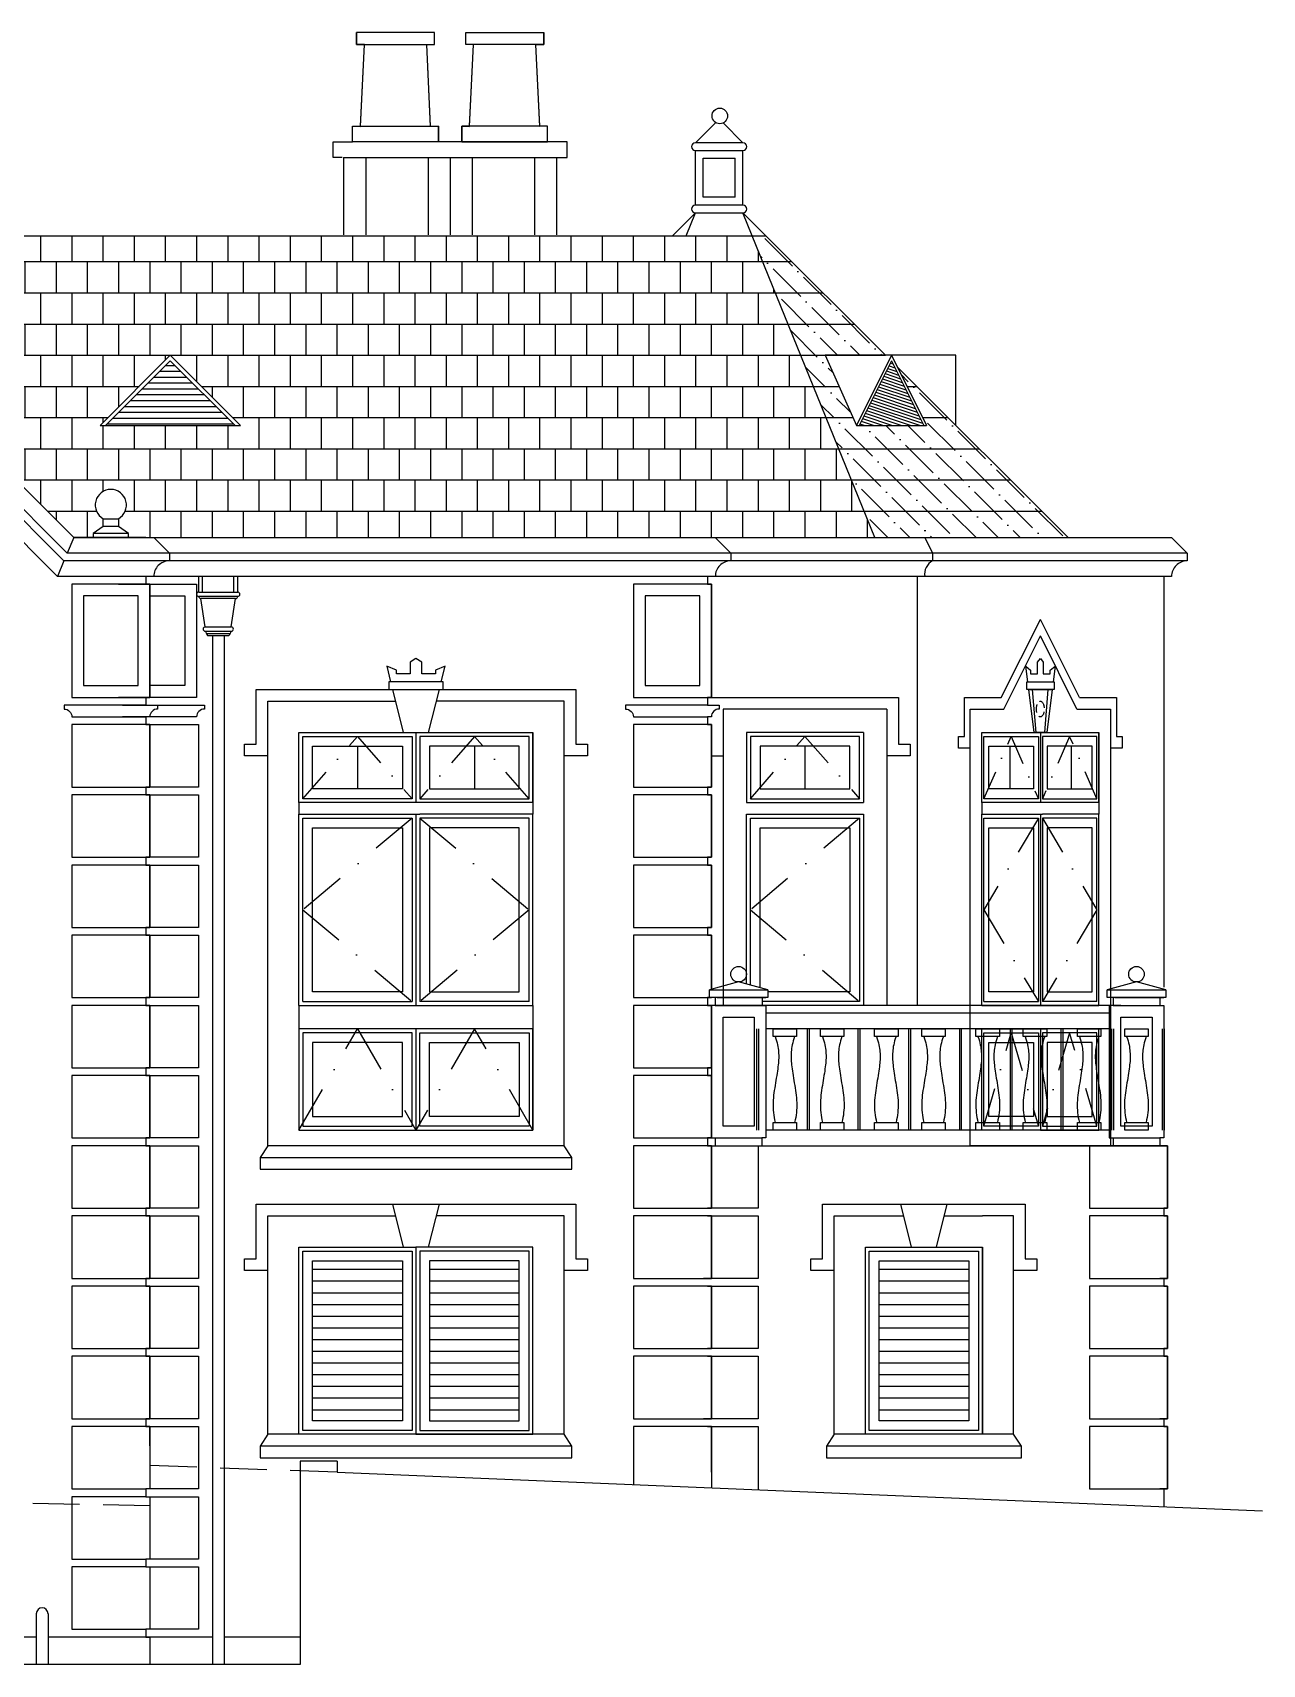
# Model space of a CAD drawing. Extents: x -1876 to 125, y 7132 to 7649.
# Drawn here: x -190.7 to 124.7, y 7131.9 to 7550.3 of the extents above; entities that cross this region are included whole.
import ezdxf

# ---------------------------------------------------------------- set-up
doc = ezdxf.new("R2010")
doc.units = 0
doc.header["$LTSCALE"] = 48
doc.header["$MEASUREMENT"] = 0
for name, pattern in [('DASHDOT2', [0.5, 0.25, -0.125, 0, -0.125]), ('HIDDEN', [0.375, 0.25, -0.125]), ('HIDDEN2', [0.1875, 0.125, -0.0625])]:
    doc.linetypes.add(name, pattern=pattern)
doc.layers.get('0').update_dxf_attribs({"linetype": 'CONTINUOUS'})
for name, color, linetype in [('CO1', 1, 'CONTINUOUS'), ('CO2', 2, 'CONTINUOUS'), ('CO253', 253, 'CONTINUOUS'), ('CO3', 3, 'CONTINUOUS'), ('CO4', 4, 'CONTINUOUS')]:
    doc.layers.add(name, color=color, linetype=linetype)

# ---------------------------------------------------------------- blocks, each defined once
blk = doc.blocks.new('GRILLE')
at = {"layer": 'CO2'}
for p, q in [((-0.25, 0), (-0.25, 26)), ((0.25, 0), (0.25, 26)), ((12.75, 0), (12.75, 26)), ((13.25, 0), (13.25, 26)), ((25.75, 0), (25.75, 26)), ((26.25, 0), (26.25, 26))]:
    blk.add_line(p, q, dxfattribs=at)
for points in [[(3.9375, 26), (9.9375, 26), (9.9375, 24), (3.9375, 24)], [(16.0625, 26), (22.0625, 26), (22.0625, 24), (16.0625, 24)], [(3.9375, 2), (9.9375, 2), (9.9375, 0), (3.9375, 0)], [(16.0625, 2), (22.0625, 2), (22.0625, 0), (16.0625, 0)]]:
    blk.add_lwpolyline(points, close=True, dxfattribs=at)
for points in [[(4.4375, 24), (4.633257, 23.462583), (4.798397, 22.93654), (4.935707, 22.423042), (5.047974, 21.923258), (5.137988, 21.438358), (5.208535, 20.969512), (5.262403, 20.51789), (5.302381, 20.084661), (5.33079, 19.669676), (5.348094, 19.267505), (5.354288, 18.8714), (5.349369, 18.474612), (5.333335, 18.070391), (5.306182, 17.651989), (5.267906, 17.212657), (5.218506, 16.745646), (5.158183, 16.245995), (5.087962, 15.715892), (5.009075, 15.159316), (4.922752, 14.580244), (4.830224, 13.982651), (4.732723, 13.370516), (4.631479, 12.747816), (4.527723, 12.118527), (4.422978, 11.486058), (4.319928, 10.851538), (4.22155, 10.215527), (4.130822, 9.578587), (4.05072, 8.941277), (3.984221, 8.304159), (3.934301, 7.667792), (3.903937, 7.032737), (3.89555, 6.399425), (3.909336, 5.767763), (3.944934, 5.13753), (4.001984, 4.508502), (4.080126, 3.880457), (4.178999, 3.253173), (4.298244, 2.626428), (4.4375, 2)], [(4.4375, 24), (4.633257, 23.462583), (4.798397, 22.93654), (4.935707, 22.423042), (5.047974, 21.923258), (5.137988, 21.438358), (5.208535, 20.969512), (5.262403, 20.51789), (5.302381, 20.084661), (5.33079, 19.669676), (5.348094, 19.267505), (5.354288, 18.8714), (5.349369, 18.474612), (5.333335, 18.070391), (5.306182, 17.651989), (5.267906, 17.212657), (5.218506, 16.745646), (5.158183, 16.245995), (5.087962, 15.715892), (5.009075, 15.159316), (4.922752, 14.580244), (4.830224, 13.982651), (4.732723, 13.370516), (4.631479, 12.747816), (4.527723, 12.118527), (4.422978, 11.486058), (4.319928, 10.851538), (4.22155, 10.215527), (4.130822, 9.578587), (4.05072, 8.941277), (3.984221, 8.304159), (3.934301, 7.667792), (3.903937, 7.032737), (3.89555, 6.399425), (3.909336, 5.767763), (3.944934, 5.13753), (4.001984, 4.508502), (4.080126, 3.880457), (4.178999, 3.253173), (4.298244, 2.626428), (4.4375, 2)], [(9.4375, 24), (9.241743, 23.462583), (9.076603, 22.93654), (8.939293, 22.423042), (8.827026, 21.923258), (8.737012, 21.438358), (8.666465, 20.969512), (8.612597, 20.51789), (8.572619, 20.084661), (8.54421, 19.669676), (8.526906, 19.267505), (8.520712, 18.8714), (8.525631, 18.474612), (8.541665, 18.070391), (8.568818, 17.651989), (8.607094, 17.212657), (8.656494, 16.745646), (8.716817, 16.245995), (8.787038, 15.715892), (8.865925, 15.159316), (8.952248, 14.580244), (9.044776, 13.982651), (9.142277, 13.370516), (9.243521, 12.747816), (9.347277, 12.118527), (9.452022, 11.486058), (9.555072, 10.851538), (9.65345, 10.215527), (9.744178, 9.578587), (9.82428, 8.941277), (9.890779, 8.304159), (9.940699, 7.667792), (9.971063, 7.032737), (9.97945, 6.399425), (9.965664, 5.767763), (9.930066, 5.13753), (9.873016, 4.508502), (9.794874, 3.880457), (9.696001, 3.253173), (9.576756, 2.626428), (9.4375, 2)], [(16.5625, 24), (16.758257, 23.462583), (16.923397, 22.93654), (17.060707, 22.423042), (17.172974, 21.923258), (17.262988, 21.438358), (17.333535, 20.969512), (17.387403, 20.51789), (17.427381, 20.084661), (17.45579, 19.669676), (17.473094, 19.267505), (17.479288, 18.8714), (17.474369, 18.474612), (17.458335, 18.070391), (17.431182, 17.651989), (17.392906, 17.212657), (17.343506, 16.745646), (17.283183, 16.245995), (17.212962, 15.715892), (17.134075, 15.159316), (17.047752, 14.580244), (16.955224, 13.982651), (16.857723, 13.370516), (16.756479, 12.747816), (16.652723, 12.118527), (16.547978, 11.486058), (16.444928, 10.851538), (16.34655, 10.215527), (16.255822, 9.578587), (16.17572, 8.941277), (16.109221, 8.304159), (16.059301, 7.667792), (16.028937, 7.032737), (16.02055, 6.399425), (16.034336, 5.767763), (16.069934, 5.13753), (16.126984, 4.508502), (16.205126, 3.880457), (16.303999, 3.253173), (16.423244, 2.626428), (16.5625, 2)], [(21.5625, 24), (21.366743, 23.462583), (21.201603, 22.93654), (21.064293, 22.423042), (20.952026, 21.923258), (20.862012, 21.438358), (20.791465, 20.969512), (20.737597, 20.51789), (20.697619, 20.084661), (20.66921, 19.669676), (20.651906, 19.267505), (20.645712, 18.8714), (20.650631, 18.474612), (20.666665, 18.070391), (20.693818, 17.651989), (20.732094, 17.212657), (20.781494, 16.745646), (20.841817, 16.245995), (20.912038, 15.715892), (20.990925, 15.159316), (21.077248, 14.580244), (21.169776, 13.982651), (21.267277, 13.370516), (21.368521, 12.747816), (21.472277, 12.118527), (21.577022, 11.486058), (21.680072, 10.851538), (21.77845, 10.215527), (21.869178, 9.578587), (21.94928, 8.941277), (22.015779, 8.304159), (22.065699, 7.667792), (22.096063, 7.032737), (22.10445, 6.399425), (22.090664, 5.767763), (22.055066, 5.13753), (21.998016, 4.508502), (21.919874, 3.880457), (21.821001, 3.253173), (21.701756, 2.626428), (21.5625, 2)]]:
    blk.add_lwpolyline(points, dxfattribs=at)
blk = doc.blocks.new('5FTWIN')
at = {"layer": 'CO1'}
for p, q in [((-20.503, 105), (-0.707, 105)), ((-20.503, 89), (-20.503, 105)), ((-0.707, 105), (-0.707, 89)), ((20.503, 105), (0.707, 105)), ((0.707, 105), (0.707, 89)), ((20.503, 89), (20.503, 105)), ((-0.707, 89), (-20.503, 89)), ((0.707, 89), (20.503, 89)), ((-20.503, 37), (-20.503, 84)), ((-20.503, 84), (-0.707, 84)), ((-0.707, 84), (-0.707, 37)), ((20.503, 84), (0.707, 84)), ((0.707, 84), (0.707, 37)), ((20.503, 37), (20.503, 84)), ((-20.503, 37), (-0.707, 37)), ((20.503, 37), (0.707, 37)), ((-20.503, 5), (-20.503, 29)), ((-20.503, 29), (-0.707, 29)), ((-0.707, 29), (-0.707, 5)), ((20.503, 29), (0.707, 29)), ((0.707, 29), (0.707, 5)), ((20.503, 5), (20.503, 29)), ((-0.707, 5), (-20.503, 5)), ((0.707, 5), (20.503, 5))]:
    blk.add_line(p, q, dxfattribs=at)
at = {"layer": 'CO2'}
for p, q in [((-14.16918, 114.958728), (0, 135)), ((14.16918, 114.958728), (0, 135)), ((12.726, 117), (0, 135)), ((-13.261453, 112), (0, 130.757359)), ((13.261453, 112), (0, 130.757359)), ((-4.5955, 119), (-5.3025, 123)), ((-5.3025, 123), (-3.535, 122)), ((-3.535, 122), (-3.535, 121)), ((-1.0605, 124), (0, 125)), ((-1.0605, 121), (-1.0605, 124)), ((0, 125), (1.0605, 124)), ((1.0605, 124), (1.0605, 121)), ((3.535, 122), (5.3025, 123)), ((3.535, 121), (3.535, 122)), ((5.3025, 123), (4.5955, 119)), ((-4.949, 117), (-4.949, 119)), ((-4.949, 119), (4.949, 119)), ((-3.535, 121), (-1.0605, 121)), ((1.0605, 121), (3.535, 121)), ((4.949, 119), (4.949, 117)), ((-27.573, 104.958728), (-27.573, 114.958728)), ((-27.573, 114.958728), (-14.16918, 114.958728)), ((4.949, 117), (-4.949, 117)), ((-2.29775, 106), (-4.242, 117)), ((4.242, 117), (2.29775, 106)), ((14.16918, 114.958728), (27.573, 114.958728)), ((27.573, 114.958728), (27.573, 104.958728)), ((-25.452, 0), (-25.452, 112)), ((-25.452, 112), (-13.261453, 112)), ((13.261453, 112), (25.452, 112)), ((25.452, 112), (25.452, 0)), ((-29.694, 101.958728), (-29.694, 104.958728)), ((-29.694, 104.958728), (-27.573, 104.958728)), ((-21.21, 88), (-21.21, 106)), ((-21.21, 106), (0, 106)), ((0, 106), (21.21, 106)), ((0, 106), (0, 88)), ((0, 106), (0, 106)), ((0, 106), (0, 88)), ((21.21, 106), (21.21, 88)), ((21.21, 106), (21.21, 106)), ((21.21, 106), (21.21, 88)), ((21.21, 88), (21.21, 106)), ((27.573, 104.958728), (29.694, 104.958728)), ((29.694, 104.958728), (29.694, 101.958728)), ((-25.452, 101.958728), (-29.694, 101.958728)), ((-18.7355, 102.5), (-2.4745, 102.5)), ((-18.7355, 91.5), (-18.7355, 102.5)), ((-11.13525, 102.5), (-11.13525, 91.5)), ((-2.4745, 102.5), (-2.4745, 91.5)), ((18.7355, 102.5), (2.4745, 102.5)), ((2.4745, 102.5), (2.4745, 91.5)), ((11.13525, 102.5), (11.13525, 91.5)), ((18.7355, 91.5), (18.7355, 102.5)), ((29.694, 101.958728), (25.452, 101.958728)), ((0, 88), (-21.21, 88)), ((-21.21, 88), (-21.21, 85)), ((-2.4745, 91.5), (-18.7355, 91.5)), ((21.21, 88), (0, 88)), ((2.4745, 91.5), (18.7355, 91.5)), ((21.21, 88), (21.21, 85)), ((21.21, 88), (21.21, 88)), ((-21.21, 36), (-21.21, 85)), ((-21.21, 85), (0, 85)), ((0, 85), (0, 36)), ((0, 85), (0, 36)), ((0, 85), (0.707, 85)), ((21.21, 85), (0.707, 85)), ((21.21, 36), (21.21, 85)), ((-18.7355, 39.5), (-18.7355, 81.5)), ((-18.7355, 81.5), (-2.4745, 81.5)), ((-2.4745, 81.5), (-2.4745, 39.5)), ((18.7355, 81.5), (2.4745, 81.5)), ((2.4745, 81.5), (2.4745, 39.5)), ((18.7355, 39.5), (18.7355, 81.5)), ((-2.4745, 39.5), (-18.7355, 39.5)), ((2.4745, 39.5), (18.7355, 39.5)), ((-21.21, 36), (0, 36)), ((0, 36), (21.21, 36)), ((-21.21, 4), (-21.21, 30)), ((-21.21, 30), (0, 30)), ((21.21, 30), (0, 30)), ((0, 30), (0, 4)), ((0, 30), (0, 4)), ((21.21, 4), (21.21, 30)), ((-18.7355, 7.5), (-18.7355, 26.5)), ((-18.7355, 26.5), (-2.4745, 26.5)), ((-2.4745, 26.5), (-2.4745, 7.5)), ((18.7355, 26.5), (2.4745, 26.5)), ((2.4745, 26.5), (2.4745, 7.5)), ((18.7355, 7.5), (18.7355, 26.5)), ((-2.4745, 7.5), (-18.7355, 7.5)), ((2.4745, 7.5), (18.7355, 7.5)), ((25.452, 0), (-25.452, 0)), ((0, 4), (-21.21, 4)), ((0, 4), (21.21, 4))]:
    blk.add_line(p, q, dxfattribs=at)
at = {"layer": 'CO253', "linetype": 'DASHDOT2', "ltscale": 0.75}
for points in [[(-20.503, 89), (-10.605, 105), (-0.707, 89)], [(20.503, 89), (10.605, 105), (0.707, 89)]]:
    blk.add_lwpolyline(points, dxfattribs=at)
at = {"layer": 'CO253', "linetype": 'DASHDOT2'}
for points in [[(-0.707, 84), (-20.503, 60.5), (-0.707, 37)], [(0.707, 84), (20.503, 60.5), (0.707, 37)], [(-20.503, 5), (-10.605, 29), (-0.707, 5)], [(20.503, 5), (10.605, 29), (0.707, 5)]]:
    blk.add_lwpolyline(points, dxfattribs=at)
blk = doc.blocks.new('SCONCE')
at = {"color": 1}
for p, q in [((-2.25, 0), (-4, 11)), ((2.25, 0), (4, 11))]:
    blk.add_line(p, q, dxfattribs=at)
blk.add_lwpolyline([(-6, 11), (6, 11), (3.25, 0), (-3.25, 0)], close=True)
at = {"color": 1, "linetype": 'HIDDEN2', "ltscale": 0.5}
blk.add_circle((0, 6), 2, dxfattribs=at)
blk = doc.blocks.new('VENT_TRIANGLE')
at = {"layer": 'CO253'}
h = blk.add_hatch(dxfattribs=at)
h.set_pattern_fill('ANSI31', color=256, scale=12, angle=315, style=0)
h.set_pattern_definition([(0, (4429.3664, -6184.9974), (4e-16, 1.5), [])])
h.paths.add_polyline_path([(16.59, 0), (0, 16.59), (-16.59, 0)])
for q in [(-18, 0), (18, 0)]:
    blk.add_line((0, 18), q)
at = {"layer": 'CO2'}
for p, q in [((0, 16.59), (-16.59, 0)), ((0, 16.59), (16.59, 0)), ((-18, 0), (18, 0))]:
    blk.add_line(p, q, dxfattribs=at)
blk = doc.blocks.new('LEADER')
at = {"color": 1}
for p, q in [((-5, -4), (-5, 0)), ((5, -4), (5, 0)), ((4.987744, -5.115332), (-4.987744, -5.115332)), ((4.430078, -5.672998), (-4.430078, -5.672998)), ((-3.314746, -12.922656), (3.314746, -12.922656)), ((-3.314746, -14.037988), (3.314746, -14.037988)), ((-3.035913, -14.595654), (3.035913, -14.595654))]:
    blk.add_line(p, q, dxfattribs=at)
for p, q in [((-4, -4), (-4, 0)), ((4, -4), (4, 0)), ((-4.987744, -4), (4.987744, -4)), ((-3.314746, -12.922656), (-4.430078, -5.672998)), ((3.314746, -12.922656), (4.430078, -5.672998)), ((-2.75708, -15.15332), (2.75708, -15.15332)), ((-1.5, -15.15332), (-1.5, -17.15332)), ((1.5, -15.15332), (1.5, -17.15332))]:
    blk.add_line(p, q)
for centre, radius, start, end in [((-4.987744, -4.557666), 0.557666, 90, 270), ((4.987744, -4.557666), 0.557666, 270, 90), ((-4.430078, -5.115332), 0.557666, 180, 270), ((4.430078, -5.115332), 0.557666, 270, 0), ((-3.314746, -13.480322), 0.557666, 90, 270), ((-3.931071, -14.694692), 0.90062, 6.313364, 46.816739), ((-2.140755, -14.496617), 0.90062, 186.313364, 226.816739), ((2.140755, -14.496617), 0.90062, 313.183261, 353.686636), ((3.931071, -14.694692), 0.90062, 133.183261, 173.686636), ((3.314746, -13.480322), 0.557666, 270, 90)]:
    blk.add_arc(centre, radius, start, end)

msp = doc.modelspace()

# ---------------------------------------------------------------- hatches: boundary and pattern name
at = {"layer": 'CO1'}
h = msp.add_hatch(dxfattribs=at)
h.set_pattern_fill('ANSI31', color=256, scale=24, angle=135, style=0)
h.set_pattern_definition([(180, (-5559.1105, 6639.1876), (-4e-16, -3), [])])
h.paths.add_polyline_path([(-65.85, 7235.37), (-88.85, 7235.37), (-88.85, 7194.37), (-65.85, 7194.37)])
h.paths.add_polyline_path([(-95.85, 7235.37), (-118.85, 7235.37), (-118.85, 7194.37), (-95.85, 7194.37)])
h = msp.add_hatch(dxfattribs=at)
h.set_pattern_fill('ANSI31', color=256, scale=24, angle=135, style=0)
h.set_pattern_definition([(180, (-5662.9268, 6639.1876), (-4e-16, -3), [])])
h.paths.add_polyline_path([(49.4, 7235.37), (26.4, 7235.37), (26.4, 7194.37), (49.4, 7194.37)])
at = {"layer": 'CO253'}
h = msp.add_hatch(dxfattribs=at)
h.set_pattern_fill('AR-B88', color=256, style=0)
h.set_pattern_definition([(0, (-528.555, 1387.609), (0, 8), []), (90, (-528.5552, 1387.609), (-4, 8), [8, -8])])
h.paths.add_polyline_path([(-89.6, 7420.87), (25.34, 7420.87), (-6.12, 7498.19), (-89.6, 7498.19)])
h.paths.add_polyline_path([(-89.6, 7498.19), (-257.45, 7498.19), (-232.85, 7473.59), (-214.85, 7473.59), (-214.85, 7455.59), (-180.13, 7420.87), (-175.1, 7420.87), (-175.1, 7421.87), (-172.6, 7423.69), (-172.6, 7425.72, -3.732051), (-168.6, 7425.72), (-168.6, 7423.69), (-166.1, 7421.87), (-166.1, 7420.87), (-89.6, 7420.87)])
h.paths.add_polyline_path([(-137.35, 7449.59), (-173.35, 7449.59), (-155.35, 7467.59)], flags=16)
h = msp.add_hatch(dxfattribs=at)
h.set_pattern_fill('ANSI31', color=256, scale=64, angle=135, style=0)
h.set_pattern_definition([(180, (-528.555, 1387.609), (-2e-15, -8), [])])
h.paths.add_polyline_path([(20.58, 7449.59), (12.61, 7467.59), (28.06, 7467.59), (-2.6, 7498.19), (-6.12, 7498.19), (25.34, 7420.87), (74.87, 7420.87), (31.1, 7464.55), (38.58, 7449.59)])
h = msp.add_hatch(dxfattribs=at)
h.set_pattern_fill('ANSI36', color=256, scale=32, angle=90.0572, style=0)
h.set_pattern_definition([(135.05722, (-528.5552, 1387.609), (-7.7802893, 2.113551), [10, -2, 0, -2])])
h.paths.add_polyline_path([(20.58, 7449.59), (12.61, 7467.59), (28.06, 7467.59), (-2.6, 7498.19), (-6.12, 7498.19), (25.34, 7420.87), (74.87, 7420.87), (31.1, 7464.55), (38.58, 7449.59)])

# ---------------------------------------------------------------- linework, layer by layer
at = {"layer": 'CO1'}
for p, q in [((-263.6, 7498.69), (-181.79, 7416.87)), ((-263.6, 7495.86), (-182.62, 7414.87)), ((-180.13, 7420.87), (-181.79, 7416.87)), ((-155.6, 7416.87), (-181.79, 7416.87)), ((105.4, 7416.87), (-155.6, 7416.87)), ((-182.62, 7414.87), (-184.27, 7410.87)), ((-155.6, 7414.87), (-182.62, 7414.87)), ((105.4, 7414.87), (-155.6, 7414.87)), ((-121.35, 7301.87), (-93.35, 7301.87)), ((-63.35, 7301.87), (-91.35, 7301.87)), ((-132.35, 7261.87), (-52.35, 7261.87)), ((-52.35, 7187.87), (-132.35, 7187.87)), ((62.9, 7187.87), (12.9, 7187.87))]:
    msp.add_line(p, q, dxfattribs=at)
at = {"layer": 'CO1', "linetype": 'HIDDEN'}
for p, q in [((-160.6, 7172.51), (-596.57, 7181.23)), ((-112.6, 7181.14), (-160.6, 7182.87))]:
    msp.add_line(p, q, dxfattribs=at)
at = {"layer": 'CO1'}
for points in [[(-163.6, 7405.87), (-177.6, 7405.87), (-177.6, 7382.87), (-163.6, 7382.87)], [(-19.6, 7405.87), (-33.6, 7405.87), (-33.6, 7382.87), (-19.6, 7382.87)], [(-121.35, 7369.87), (-93.35, 7369.87), (-93.35, 7353.87), (-121.35, 7353.87)], [(-63.35, 7369.87), (-91.35, 7369.87), (-91.35, 7353.87), (-63.35, 7353.87)], [(21.4, 7369.87), (-6.6, 7369.87), (-6.6, 7353.87), (21.4, 7353.87)], [(-13.61, 7297.87), (-5.62, 7297.87), (-5.62, 7269.87), (-13.61, 7269.87)], [(88.41, 7297.87), (96.4, 7297.87), (96.4, 7269.87), (88.41, 7269.87)], [(-121.35, 7269.87), (-93.35, 7269.87), (-93.35, 7293.87), (-121.35, 7293.87)], [(-63.35, 7269.87), (-91.35, 7269.87), (-91.35, 7293.87), (-63.35, 7293.87)], [(-121.35, 7237.87), (-93.35, 7237.87), (-93.35, 7191.87), (-121.35, 7191.87)], [(-63.35, 7237.87), (-91.35, 7237.87), (-91.35, 7191.87), (-63.35, 7191.87)], [(23.9, 7237.87), (51.9, 7237.87), (51.9, 7191.87), (23.9, 7191.87)]]:
    msp.add_lwpolyline(points, close=True, dxfattribs=at)
for points in [[(-160.6, 7405.87), (-151.6, 7405.87), (-151.6, 7382.87), (-160.6, 7382.87)], [(-121.35, 7301.87), (-121.35, 7348.87), (-93.35, 7348.87), (-93.35, 7301.87)], [(-63.35, 7301.87), (-63.35, 7348.87), (-91.35, 7348.87), (-91.35, 7301.87)], [(-6.6, 7306.07), (-6.6, 7348.87), (21.4, 7348.87), (21.4, 7301.87)]]:
    msp.add_lwpolyline(points, dxfattribs=at)
at = {"layer": 'CO2'}
for p, q in [((-18.68, 7518.11), (-10.52, 7518.11)), ((-18.68, 7508.11), (-18.68, 7518.11)), ((-10.52, 7508.11), (-10.52, 7518.11)), ((-10.52, 7508.11), (-18.68, 7508.11)), ((-263.6, 7490.2), (-184.27, 7410.87)), ((12.61, 7467.59), (20.58, 7449.59)), ((-161.6, 7410.87), (-184.27, 7410.87)), ((99.4, 7410.87), (-159.6, 7410.87)), ((36.13, 7410.87), (36.13, 7300.87)), ((99.4, 7410.87), (99.4, 7305.54)), ((28.4, 7376.87), (-13.6, 7376.87)), ((-13.6, 7376.87), (-13.6, 7300.87)), ((28.4, 7376.87), (28.4, 7300.87)), ((-93.35, 7370.87), (-92.35, 7370.87)), ((-92.35, 7370.87), (-92.35, 7352.87)), ((-92.35, 7370.87), (-92.35, 7352.87)), ((-7.6, 7370.87), (-7.6, 7352.87)), ((22.4, 7370.87), (-7.6, 7370.87)), ((22.4, 7370.87), (22.4, 7352.87)), ((-107.35, 7367.37), (-107.35, 7356.37)), ((-77.35, 7367.37), (-77.35, 7356.37)), ((7.4, 7367.37), (7.4, 7356.37)), ((-16.6, 7364.87), (-13.6, 7364.87)), ((-122.35, 7352.87), (-122.35, 7349.87)), ((-62.35, 7352.87), (-62.35, 7349.87)), ((-7.6, 7352.87), (22.4, 7352.87)), ((-92.35, 7349.87), (-92.35, 7300.87)), ((-92.35, 7349.87), (-92.35, 7300.87)), ((22.4, 7349.87), (22.4, 7300.87)), ((-122.35, 7300.87), (-92.35, 7300.87)), ((-122.35, 7300.87), (-122.35, 7294.87)), ((-92.35, 7300.87), (-62.35, 7300.87)), ((-62.35, 7300.87), (-62.35, 7294.87)), ((-15.6, 7300.87), (-3.61, 7300.87)), ((21.4, 7301.87), (-3.61, 7301.87)), ((85.42, 7298.87), (-2.45, 7298.87)), ((86.42, 7300.87), (98.41, 7300.87)), ((-92.35, 7294.87), (-92.35, 7268.87)), ((-92.35, 7294.87), (-92.35, 7268.87)), ((-17.6, 7266.87), (-17.6, 7264.87)), ((-17.6, 7264.87), (99.4, 7264.87)), ((-15.61, 7266.87), (-3.61, 7266.87)), ((86.41, 7266.87), (98.41, 7266.87)), ((-189.71, 7138.87), (-198.63, 7138.87)), ((-144.56, 7138.87), (-186.71, 7138.87)), ((-122.07, 7138.87), (-141.56, 7138.87))]:
    msp.add_line(p, q, dxfattribs=at)
for points in [[(-166.1, 7421.87), (-168.6, 7423.69), (-172.6, 7423.69), (-175.1, 7421.87)], [(-168.6, 7408.87), (-148.6, 7408.87), (-148.6, 7379.87), (-168.6, 7379.87)], [(-85.85, 7383.87), (-84.85, 7387.87), (-87.35, 7386.87), (-87.35, 7385.87), (-90.85, 7385.87), (-90.85, 7388.87), (-92.35, 7389.87), (-93.85, 7388.87), (-93.85, 7385.87), (-97.35, 7385.87), (-97.35, 7386.87), (-99.85, 7387.87), (-98.85, 7383.87)], [(-130.35, 7364.87), (-136.35, 7364.87), (-136.35, 7367.87), (-133.35, 7367.87), (-133.35, 7381.87), (-51.35, 7381.87), (-51.35, 7367.87), (-48.35, 7367.87), (-48.35, 7364.87), (-54.35, 7364.87)], [(-98.35, 7381.87), (-95.6, 7370.87)], [(-89.1, 7370.87), (-86.35, 7381.87)], [(-130.35, 7264.87), (-130.35, 7378.87), (-97.6, 7378.87)], [(-54.35, 7264.87), (-54.35, 7378.87), (-87.1, 7378.87)], [(-36.6, 7379.87), (31.4, 7379.87), (31.4, 7367.87), (34.4, 7367.87), (34.4, 7364.87), (28.4, 7364.87)], [(-160.6, 7372.87), (-148.1, 7372.87), (-148.1, 7356.87), (-160.6, 7356.87)], [(-92.35, 7352.87), (-122.35, 7352.87), (-122.35, 7370.87), (-92.35, 7370.87)], [(-92.35, 7370.87), (-62.35, 7370.87), (-62.35, 7352.87), (-92.35, 7352.87)], [(-160.6, 7354.87), (-148.1, 7354.87), (-148.1, 7338.87), (-160.6, 7338.87)], [(-122.35, 7300.87), (-122.35, 7349.87), (-92.35, 7349.87)], [(-92.35, 7349.87), (-91.35, 7349.87)], [(-62.35, 7300.87), (-62.35, 7349.87), (-91.35, 7349.87)], [(-7.6, 7306.34), (-7.6, 7349.87), (22.4, 7349.87)], [(-4.1, 7305.4), (-4.1, 7346.37), (18.9, 7346.37), (18.9, 7304.37), (-2.11, 7304.37)], [(-160.6, 7336.87), (-148.1, 7336.87), (-148.1, 7320.87), (-160.6, 7320.87)], [(-160.6, 7318.87), (-148.1, 7318.87), (-148.1, 7302.87), (-160.6, 7302.87)], [(-16.6, 7304.87), (-16.6, 7318.87), (-36.6, 7318.87), (-36.6, 7302.87), (-16.6, 7302.87)], [(-15.12, 7302.87), (-15.12, 7302.87), (-2.62, 7302.87)], [(86.9, 7302.87), (86.9, 7302.87), (99.4, 7302.87)], [(-160.6, 7300.87), (-148.1, 7300.87), (-148.1, 7284.87), (-160.6, 7284.87)], [(-92.35, 7294.87), (-122.35, 7294.87), (-122.35, 7268.87), (-62.35, 7268.87), (-62.35, 7294.87), (-92.35, 7294.87)], [(-160.6, 7282.87), (-148.1, 7282.87), (-148.1, 7266.87), (-160.6, 7266.87)], [(-160.6, 7264.87), (-148.1, 7264.87), (-148.1, 7248.87), (-160.6, 7248.87)], [(-124.35, 7264.87), (-130.35, 7264.87), (-132.35, 7261.87), (-132.35, 7258.87), (-52.35, 7258.87), (-52.35, 7261.87), (-54.35, 7264.87), (-130.35, 7264.87)], [(-17.6, 7264.87), (-16.6, 7264.87), (-16.6, 7248.87), (-17.6, 7248.87)], [(-16.6, 7264.87), (-4.6, 7264.87), (-4.6, 7248.87), (-16.6, 7248.87)], [(-130.35, 7232.87), (-136.35, 7232.87), (-136.35, 7235.87), (-133.35, 7235.87), (-133.35, 7249.87), (-51.35, 7249.87), (-51.35, 7235.87), (-48.35, 7235.87), (-48.35, 7232.87), (-54.35, 7232.87)], [(-98.35, 7249.87), (-95.6, 7238.87)], [(-89.1, 7238.87), (-86.35, 7249.87)], [(14.9, 7232.87), (8.9, 7232.87), (8.9, 7235.87), (11.9, 7235.87), (11.9, 7249.87), (63.9, 7249.87), (63.9, 7235.87), (66.9, 7235.87), (66.9, 7232.87), (60.9, 7232.87)], [(31.9, 7249.87), (34.65, 7238.87)], [(41.15, 7238.87), (43.9, 7249.87)], [(-160.6, 7246.87), (-148.1, 7246.87), (-148.1, 7230.87), (-160.6, 7230.87)], [(-130.35, 7190.87), (-130.35, 7246.87), (-97.6, 7246.87)], [(-54.35, 7190.87), (-54.35, 7246.87), (-87.1, 7246.87)], [(-17.6, 7246.87), (-16.6, 7246.87), (-16.6, 7230.87), (-18.6, 7230.87)], [(-16.6, 7246.87), (-4.6, 7246.87), (-4.6, 7230.87), (-16.6, 7230.87)], [(14.9, 7190.87), (14.9, 7246.87), (32.65, 7246.87)], [(43.15, 7246.87), (52.9, 7246.87)], [(60.9, 7190.87), (60.9, 7246.87), (52.9, 7246.87)], [(-160.6, 7228.87), (-148.1, 7228.87), (-148.1, 7212.87), (-160.6, 7212.87)], [(-17.6, 7228.87), (-16.6, 7228.87), (-16.6, 7212.87), (-17.6, 7212.87)], [(-16.6, 7228.87), (-4.6, 7228.87), (-4.6, 7212.87), (-16.6, 7212.87)], [(-160.6, 7210.87), (-148.1, 7210.87), (-148.1, 7194.87), (-160.6, 7194.87)], [(-17.6, 7210.87), (-16.6, 7210.87), (-16.6, 7194.87), (-18.6, 7194.87)], [(-16.6, 7210.87), (-4.6, 7210.87), (-4.6, 7194.87), (-16.6, 7194.87)], [(-160.6, 7187.88), (-160.6, 7192.87), (-180.6, 7192.87), (-180.6, 7176.87), (-161.6, 7176.87)], [(-160.6, 7192.87), (-148.1, 7192.87), (-148.1, 7176.87), (-160.6, 7176.87)], [(-98.35, 7190.87), (-130.35, 7190.87), (-132.35, 7187.87), (-132.35, 7184.87), (-52.35, 7184.87), (-52.35, 7187.87), (-54.35, 7190.87), (-130.35, 7190.87)], [(-16.6, 7181.14), (-16.6, 7192.87), (-36.6, 7192.87), (-36.6, 7177.98)], [(-17.6, 7192.87), (-16.6, 7192.87), (-16.6, 7177.15)], [(-16.6, 7192.87), (-4.6, 7192.87), (-4.6, 7176.65)], [(46.9, 7190.87), (14.9, 7190.87), (12.9, 7187.87), (12.9, 7184.87), (62.9, 7184.87), (62.9, 7187.87), (60.9, 7190.87), (14.9, 7190.87)], [(-161.6, 7174.87), (-180.6, 7174.87), (-180.6, 7158.87), (-161.6, 7158.87)], [(-160.6, 7174.87), (-148.1, 7174.87), (-148.1, 7158.87), (-160.6, 7158.87)], [(-161.6, 7156.87), (-180.6, 7156.87), (-180.6, 7140.87), (-161.6, 7140.87)], [(-160.6, 7156.87), (-148.1, 7156.87), (-148.1, 7140.87), (-160.6, 7140.87)]]:
    msp.add_lwpolyline(points, dxfattribs=at)
for points in [[(-168.6, 7423.69), (-172.6, 7423.69), (-172.6, 7425.69), (-168.6, 7425.69)], [(-175.1, 7420.87), (-166.1, 7420.87), (-166.1, 7421.87), (-175.1, 7421.87)], [(-160.6, 7408.87), (-180.6, 7408.87), (-180.6, 7379.87), (-160.6, 7379.87)], [(-16.6, 7408.87), (-36.6, 7408.87), (-36.6, 7379.87), (-16.6, 7379.87)], [(-99.35, 7381.87), (-85.35, 7381.87), (-85.35, 7383.87), (-99.35, 7383.87)], [(-160.6, 7372.87), (-180.6, 7372.87), (-180.6, 7356.87), (-160.6, 7356.87)], [(-62.35, 7370.87), (-62.35, 7370.87), (-62.35, 7352.87), (-62.35, 7352.87)], [(-16.6, 7372.87), (-36.6, 7372.87), (-36.6, 7356.87), (-16.6, 7356.87)], [(-118.85, 7367.37), (-95.85, 7367.37), (-95.85, 7356.37), (-118.85, 7356.37)], [(-65.85, 7367.37), (-88.85, 7367.37), (-88.85, 7356.37), (-65.85, 7356.37)], [(18.9, 7367.37), (-4.1, 7367.37), (-4.1, 7356.37), (18.9, 7356.37)], [(-160.6, 7354.87), (-180.6, 7354.87), (-180.6, 7338.87), (-160.6, 7338.87)], [(-16.6, 7354.87), (-36.6, 7354.87), (-36.6, 7338.87), (-16.6, 7338.87)], [(-95.85, 7304.37), (-118.85, 7304.37), (-118.85, 7346.37), (-95.85, 7346.37)], [(-88.85, 7304.37), (-65.85, 7304.37), (-65.85, 7346.37), (-88.85, 7346.37)], [(-160.6, 7336.87), (-180.6, 7336.87), (-180.6, 7320.87), (-160.6, 7320.87)], [(-16.6, 7336.87), (-36.6, 7336.87), (-36.6, 7320.87), (-16.6, 7320.87)], [(-160.6, 7318.87), (-180.6, 7318.87), (-180.6, 7302.87), (-160.6, 7302.87)], [(-160.6, 7300.87), (-180.6, 7300.87), (-180.6, 7284.87), (-160.6, 7284.87)], [(-16.6, 7300.87), (-36.6, 7300.87), (-36.6, 7284.87), (-16.6, 7284.87)], [(-62.35, 7268.87), (-62.35, 7268.87), (-62.35, 7294.87), (-62.35, 7294.87)], [(-118.85, 7272.37), (-95.85, 7272.37), (-95.85, 7291.37), (-118.85, 7291.37)], [(-65.85, 7272.37), (-88.85, 7272.37), (-88.85, 7291.37), (-65.85, 7291.37)], [(-160.6, 7282.87), (-180.6, 7282.87), (-180.6, 7266.87), (-160.6, 7266.87)], [(-16.6, 7282.87), (-36.6, 7282.87), (-36.6, 7266.87), (-16.6, 7266.87)], [(-160.6, 7264.87), (-180.6, 7264.87), (-180.6, 7248.87), (-160.6, 7248.87)], [(-16.6, 7264.87), (-36.6, 7264.87), (-36.6, 7248.87), (-16.6, 7248.87)], [(100.4, 7264.87), (80.4, 7264.87), (80.4, 7248.87), (100.4, 7248.87)], [(-160.6, 7246.87), (-180.6, 7246.87), (-180.6, 7230.87), (-160.6, 7230.87)], [(-16.6, 7246.87), (-36.6, 7246.87), (-36.6, 7230.87), (-16.6, 7230.87)], [(100.4, 7246.87), (80.4, 7246.87), (80.4, 7230.87), (100.4, 7230.87)], [(-122.35, 7238.87), (-92.35, 7238.87), (-92.35, 7190.87), (-122.35, 7190.87)], [(-118.85, 7235.37), (-95.85, 7235.37), (-95.85, 7194.37), (-118.85, 7194.37)], [(-62.35, 7238.87), (-92.35, 7238.87), (-92.35, 7190.87), (-62.35, 7190.87)], [(-65.85, 7235.37), (-88.85, 7235.37), (-88.85, 7194.37), (-65.85, 7194.37)], [(22.9, 7238.87), (52.9, 7238.87), (52.9, 7190.87), (22.9, 7190.87)], [(26.4, 7235.37), (49.4, 7235.37), (49.4, 7194.37), (26.4, 7194.37)], [(52.9, 7238.87), (52.9, 7238.87), (52.9, 7190.87), (52.9, 7190.87)], [(-160.6, 7228.87), (-180.6, 7228.87), (-180.6, 7212.87), (-160.6, 7212.87)], [(-16.6, 7228.87), (-36.6, 7228.87), (-36.6, 7212.87), (-16.6, 7212.87)], [(100.4, 7228.87), (80.4, 7228.87), (80.4, 7212.87), (100.4, 7212.87)], [(-160.6, 7210.87), (-180.6, 7210.87), (-180.6, 7194.87), (-160.6, 7194.87)], [(-16.6, 7210.87), (-36.6, 7210.87), (-36.6, 7194.87), (-16.6, 7194.87)], [(100.4, 7210.87), (80.4, 7210.87), (80.4, 7194.87), (100.4, 7194.87)], [(100.4, 7192.87), (80.4, 7192.87), (80.4, 7176.87), (100.4, 7176.87)]]:
    msp.add_lwpolyline(points, close=True, dxfattribs=at)
for points in [[(36.13, 7420.87), (38.13, 7420.87), (40.13, 7416.87), (40.13, 7414.87, 0.326899), (38.13, 7410.87), (36.13, 7410.87)], [(-161.6, 7377.87), (-182.6, 7377.87), (-182.6, 7376.87, -0.414214), (-180.6, 7374.87), (-161.6, 7374.87)], [(-167.6, 7377.87), (-146.6, 7377.87), (-146.6, 7376.87, 0.414214), (-148.6, 7374.87), (-167.6, 7374.87)], [(-17.6, 7377.87), (-38.6, 7377.87), (-38.6, 7376.87, -0.414214), (-36.6, 7374.87), (-17.6, 7374.87)]]:
    msp.add_lwpolyline(points, format="xyb", dxfattribs=at)
msp.add_arc((-170.6, 7429.19), 4, 298.955, 241.045, dxfattribs=at)
at = {"layer": 'CO253'}
for p, q in [((-106.59, 7526.34), (-105.59, 7547.34)), ((-88.59, 7526.34), (-89.59, 7547.34)), ((-78.59, 7526.34), (-77.59, 7547.34)), ((-60.59, 7526.34), (-61.59, 7547.34)), ((-110.91, 7518.34), (-110.91, 7498.47)), ((-110.91, 7518.34), (-55.77, 7518.34)), ((-105.25, 7518.34), (-105.25, 7498.47)), ((-89.25, 7518.34), (-89.25, 7498.47)), ((-83.59, 7518.34), (-83.59, 7498.47)), ((-77.94, 7518.34), (-77.94, 7498.47)), ((-61.94, 7518.34), (-61.94, 7498.47)), ((-56.28, 7518.34), (-56.28, 7498.47))]:
    msp.add_line(p, q, dxfattribs=at)
for points in [[(-111.25, 7518.34), (-113.59, 7518.34), (-113.59, 7522.34), (-108.59, 7522.34), (-108.59, 7526.34), (-106.6, 7526.25), (-105.59, 7547.34), (-107.59, 7547.34), (-107.59, 7550.34)], [(-87.59, 7550.34), (-107.59, 7550.34)], [(-55.77, 7518.34), (-53.59, 7518.34), (-53.59, 7522.34), (-86.59, 7522.34), (-86.59, 7526.34), (-88.59, 7526.25), (-89.59, 7547.34), (-87.59, 7547.34), (-87.59, 7550.34)], [(-80.59, 7522.34), (-86.59, 7522.34), (-86.59, 7526.34), (-88.59, 7526.25), (-89.59, 7547.34), (-87.59, 7547.34), (-87.59, 7550.34)], [(-80.59, 7522.34), (-80.59, 7526.34), (-78.6, 7526.25), (-77.59, 7547.34), (-79.59, 7547.34), (-79.59, 7550.34)], [(-79.59, 7550.34), (-59.59, 7550.34)], [(-55.77, 7518.34), (-53.59, 7518.34), (-53.59, 7522.34), (-58.59, 7522.34), (-58.59, 7526.34), (-60.59, 7526.25), (-61.59, 7547.34), (-59.59, 7547.34), (-59.59, 7550.34)], [(-111.25, 7518.34), (-113.59, 7518.34), (-113.59, 7522.34)]]:
    msp.add_lwpolyline(points, dxfattribs=at)
for points in [[(-87.59, 7550.34), (-107.59, 7550.34), (-107.59, 7547.34), (-87.59, 7547.34)], [(-79.59, 7550.34), (-59.59, 7550.34), (-59.59, 7547.34), (-79.59, 7547.34)], [(-108.59, 7526.34), (-86.59, 7526.34), (-86.59, 7522.34), (-108.59, 7522.34)], [(-58.59, 7526.34), (-80.59, 7526.34), (-80.59, 7522.34), (-58.59, 7522.34)]]:
    msp.add_lwpolyline(points, close=True, dxfattribs=at)
at = {"layer": 'CO253', "linetype": 'DASHDOT2', "ltscale": 0.75}
for points in [[(-121.35, 7353.87), (-107.35, 7369.87), (-93.35, 7353.87)], [(-63.35, 7353.87), (-77.35, 7369.87), (-91.35, 7353.87)], [(-6.6, 7353.87), (7.4, 7369.87), (21.4, 7353.87)]]:
    msp.add_lwpolyline(points, dxfattribs=at)
at = {"layer": 'CO253', "linetype": 'DASHDOT2'}
for points in [[(-93.35, 7348.87), (-121.35, 7325.37), (-93.35, 7301.87)], [(-91.35, 7348.87), (-63.35, 7325.37), (-91.35, 7301.87)], [(21.4, 7348.87), (-6.6, 7325.37), (21.4, 7301.87)], [(-122.35, 7268.87), (-107.35, 7294.87), (-92.35, 7268.87)], [(-62.35, 7268.87), (-77.35, 7294.87), (-92.35, 7268.87)]]:
    msp.add_lwpolyline(points, dxfattribs=at)
at = {"layer": 'CO3'}
for p, q in [((-144.56, 7393.72), (-144.56, 7131.87)), ((-141.56, 7393.72), (-141.56, 7131.87)), ((-189.71, 7144.87), (-189.71, 7131.87)), ((-186.71, 7144.87), (-186.71, 7131.87))]:
    msp.add_line(p, q, dxfattribs=at)
msp.add_arc((-188.21, 7144.87), 1.5, 0, 180, dxfattribs=at)
at = {"layer": 'CO4'}
for p, q in [((-20.68, 7522.11), (-15.5, 7527.29)), ((-8.52, 7522.11), (-13.59, 7527.17)), ((-8.52, 7522.11), (-20.68, 7522.11)), ((-20.68, 7506.11), (-20.68, 7520.11)), ((-20.68, 7520.11), (-8.52, 7520.11)), ((-8.52, 7506.11), (-8.52, 7520.11)), ((-180.13, 7420.87), (-263.6, 7504.34)), ((-26.6, 7498.19), (-20.68, 7504.11)), ((-23.09, 7498.19), (-20.68, 7504.11)), ((-8.52, 7506.11), (-20.68, 7506.11)), ((-20.68, 7504.11), (-8.52, 7504.11)), ((-2.6, 7498.19), (-8.52, 7504.11)), ((-6.12, 7498.19), (-8.52, 7504.11)), ((-257.45, 7498.19), (-2.6, 7498.19)), ((25.34, 7420.87), (-6.12, 7498.19)), ((28.06, 7467.59), (-2.6, 7498.19)), ((29.58, 7467.59), (12.61, 7467.59)), ((46.09, 7467.59), (28.06, 7467.59)), ((29.58, 7467.59), (38.58, 7449.59)), ((46.09, 7449.59), (46.09, 7467.59)), ((74.87, 7420.87), (31.1, 7464.55)), ((-180.13, 7420.87), (99.4, 7420.87)), ((-161.6, 7420.87), (-180.13, 7420.87)), ((-161.6, 7410.87), (-161.6, 7408.87)), ((-17.6, 7410.87), (-17.6, 7408.87)), ((-17.6, 7410.87), (-17.6, 7408.87)), ((-161.6, 7379.87), (-161.6, 7377.87)), ((-17.6, 7379.87), (-17.6, 7377.87)), ((-161.6, 7374.87), (-161.6, 7372.87)), ((-17.6, 7374.87), (-17.6, 7372.87)), ((-161.6, 7356.87), (-161.6, 7354.87)), ((-17.6, 7356.87), (-17.6, 7354.87)), ((-161.6, 7338.87), (-161.6, 7336.87)), ((-17.6, 7338.87), (-17.6, 7336.87)), ((-161.6, 7320.87), (-161.6, 7318.87)), ((-17.6, 7320.87), (-17.6, 7318.87)), ((-161.6, 7302.87), (-161.6, 7300.87)), ((-161.6, 7302.87), (-161.6, 7300.87)), ((-17.6, 7302.87), (-17.6, 7300.87)), ((-15.61, 7302.87), (-15.61, 7300.87)), ((-3.61, 7302.87), (-3.61, 7300.87)), ((86.41, 7302.87), (86.41, 7300.87)), ((98.41, 7302.87), (98.41, 7300.87)), ((88.4, 7300.87), (-17.6, 7300.87)), ((85.42, 7294.87), (-2.45, 7294.87)), ((-161.6, 7284.87), (-161.6, 7282.87)), ((-17.6, 7284.87), (-17.6, 7282.87)), ((85.42, 7268.87), (-2.45, 7268.87)), ((-161.6, 7266.87), (-161.6, 7264.87)), ((-161.6, 7266.87), (-161.6, 7264.87)), ((-17.6, 7266.87), (-17.6, 7264.87)), ((-15.61, 7266.87), (-15.61, 7264.87)), ((-3.62, 7266.87), (-3.62, 7264.87)), ((86.41, 7266.87), (86.41, 7264.87)), ((98.4, 7266.87), (98.4, 7264.87)), ((-161.6, 7248.87), (-161.6, 7246.87)), ((99.4, 7248.87), (99.4, 7246.87)), ((99.4, 7248.87), (99.4, 7246.87)), ((-161.6, 7230.87), (-161.6, 7228.87)), ((-161.6, 7230.87), (-161.6, 7228.87)), ((99.4, 7230.87), (99.4, 7228.87)), ((-161.6, 7212.87), (-161.6, 7210.87)), ((99.4, 7212.87), (99.4, 7210.87)), ((99.4, 7212.87), (99.4, 7210.87)), ((-161.6, 7194.87), (-161.6, 7192.87)), ((-161.6, 7194.87), (-161.6, 7192.87)), ((-161.6, 7194.87), (-161.6, 7192.87)), ((99.4, 7194.87), (99.4, 7192.87)), ((99.4, 7194.87), (99.4, 7192.87)), ((-112.6, 7181.14), (124.69, 7171.27)), ((-161.6, 7176.87), (-161.6, 7174.87)), ((-161.6, 7176.87), (-161.6, 7174.87)), ((99.4, 7176.87), (99.4, 7174.87)), ((99.4, 7176.87), (99.4, 7172.32)), ((-161.6, 7158.87), (-161.6, 7156.87)), ((-161.6, 7140.87), (-161.6, 7138.87)), ((-161.6, 7140.87), (-161.6, 7138.87)), ((-122.07, 7131.87), (-774.5, 7131.87))]:
    msp.add_line(p, q, dxfattribs=at)
for points in [[(-161.6, 7420.87), (-159.6, 7420.87), (-155.6, 7416.87), (-155.6, 7414.87, 0.414214), (-159.6, 7410.87), (-161.6, 7410.87)], [(-17.6, 7420.87), (-15.6, 7420.87), (-11.6, 7416.87), (-11.6, 7414.87, 0.414214), (-15.6, 7410.87), (-17.6, 7410.87)], [(99.4, 7420.87), (101.4, 7420.87), (105.4, 7416.87), (105.4, 7414.87, 0.414214), (101.4, 7410.87), (99.4, 7410.87)], [(-161.6, 7377.87), (-158.6, 7377.87), (-158.6, 7376.87, 0.414214), (-160.6, 7374.87), (-161.6, 7374.87)], [(-17.6, 7377.87), (-14.6, 7377.87), (-14.6, 7376.87, 0.414214), (-16.6, 7374.87), (-17.6, 7374.87)]]:
    msp.add_lwpolyline(points, format="xyb", dxfattribs=at)
for points in [[(-161.6, 7408.87), (-160.6, 7408.87), (-160.6, 7379.87), (-161.6, 7379.87)], [(-17.6, 7408.87), (-16.6, 7408.87), (-16.6, 7379.87), (-17.6, 7379.87)], [(-161.6, 7372.87), (-160.6, 7372.87), (-160.6, 7356.87), (-161.6, 7356.87)], [(-17.6, 7372.87), (-16.6, 7372.87), (-16.6, 7356.87), (-17.6, 7356.87)], [(-161.6, 7354.87), (-160.6, 7354.87), (-160.6, 7338.87), (-161.6, 7338.87)], [(-17.6, 7354.87), (-16.6, 7354.87), (-16.6, 7338.87), (-17.6, 7338.87)], [(-161.6, 7336.87), (-160.6, 7336.87), (-160.6, 7320.87), (-161.6, 7320.87)], [(-17.6, 7336.87), (-16.6, 7336.87), (-16.6, 7320.87), (-17.6, 7320.87)], [(-161.6, 7318.87), (-160.6, 7318.87), (-160.6, 7302.87), (-161.6, 7302.87)], [(-17.6, 7318.87), (-16.6, 7318.87), (-16.6, 7304.87)], [(-2.11, 7304.87), (-9.61, 7306.87), (-17.11, 7304.87)], [(99.91, 7304.87), (92.41, 7306.87), (84.91, 7304.87)], [(-16.6, 7302.87), (-16.6, 7302.87), (-17.6, 7302.87)], [(-161.6, 7300.87), (-160.6, 7300.87), (-160.6, 7284.87), (-161.6, 7284.87)], [(-17.6, 7300.87), (-16.6, 7300.87), (-16.6, 7284.87), (-17.6, 7284.87)], [(-15.6, 7300.87), (-16.6, 7300.87), (-16.6, 7266.87), (-15.6, 7266.87)], [(-3.62, 7300.87), (-2.62, 7300.87), (-2.62, 7266.87), (-3.62, 7266.87)], [(86.42, 7300.87), (85.42, 7300.87), (85.42, 7266.87), (86.42, 7266.87)], [(98.4, 7300.87), (99.4, 7300.87), (99.4, 7266.87), (98.4, 7266.87)], [(-161.6, 7282.87), (-160.6, 7282.87), (-160.6, 7266.87), (-161.6, 7266.87)], [(-17.6, 7282.87), (-16.6, 7282.87), (-16.6, 7266.87), (-17.6, 7266.87)], [(-161.6, 7264.87), (-160.6, 7264.87), (-160.6, 7248.87), (-161.6, 7248.87)], [(99.4, 7264.87), (100.4, 7264.87), (100.4, 7248.87), (99.4, 7248.87)], [(-161.6, 7246.87), (-160.6, 7246.87), (-160.6, 7230.87), (-161.6, 7230.87)], [(99.4, 7246.87), (100.4, 7246.87), (100.4, 7230.87), (98.4, 7230.87)], [(-161.6, 7228.87), (-160.6, 7228.87), (-160.6, 7212.87), (-161.6, 7212.87)], [(99.4, 7228.87), (100.4, 7228.87), (100.4, 7212.87), (99.4, 7212.87)], [(-161.6, 7210.87), (-160.6, 7210.87), (-160.6, 7194.87), (-161.6, 7194.87)], [(99.4, 7210.87), (100.4, 7210.87), (100.4, 7194.87), (98.4, 7194.87)], [(-161.6, 7192.87), (-160.6, 7192.87), (-160.6, 7176.87), (-161.6, 7176.87)], [(-161.6, 7192.87), (-160.6, 7192.87), (-160.6, 7176.87), (-161.6, 7176.87)], [(99.4, 7192.87), (100.4, 7192.87), (100.4, 7176.87), (98.4, 7176.87)], [(99.4, 7192.87), (100.4, 7192.87), (100.4, 7181.14)], [(-112.6, 7183.98), (-122.07, 7183.98), (-122.07, 7131.87)], [(-112.6, 7183.98), (-112.6, 7181.14)], [(-161.6, 7174.87), (-160.6, 7174.87), (-160.6, 7158.87), (-161.6, 7158.87)], [(-161.6, 7156.87), (-160.6, 7156.87), (-160.6, 7140.87), (-161.6, 7140.87)], [(-161.6, 7138.87), (-160.6, 7138.87), (-160.6, 7131.87)]]:
    msp.add_lwpolyline(points, dxfattribs=at)
for points in [[(-2.11, 7302.87), (-17.11, 7302.87), (-17.11, 7304.87), (-2.11, 7304.87)], [(99.91, 7302.87), (84.91, 7302.87), (84.91, 7304.87), (99.91, 7304.87)]]:
    msp.add_lwpolyline(points, close=True, dxfattribs=at)
for centre in [(-14.44, 7528.98), (-9.61, 7308.87), (92.41, 7308.87)]:
    msp.add_circle(centre, 2, dxfattribs=at)
for centre, start, end in [((-20.68, 7521.11), 90, 270), ((-8.52, 7521.11), 270, 90), ((-20.68, 7505.11), 90, 270), ((-8.52, 7505.11), 270, 90)]:
    msp.add_arc(centre, 1, start, end, dxfattribs=at)

# ---------------------------------------------------------------- block references
at = {"layer": 'CO2'}
for name, p in [('VENT_TRIANGLE', (-155.35, 7449.59)), ('GRILLE', (-4.68, 7268.87)), ('GRILLE', (21.32, 7268.87)), ('GRILLE', (47.32, 7268.87)), ('GRILLE', (73.32, 7268.87))]:
    msp.add_blockref(name, p, dxfattribs=at)
at = {"layer": 'CO2', "xscale": 0.5}
for name, p in [('VENT_TRIANGLE', (29.58, 7449.59)), ('SCONCE', (67.77, 7370.87))]:
    msp.add_blockref(name, p, dxfattribs=at)
at = {"layer": 'CO2', "xscale": 0.707, "zscale": 0.707}
msp.add_blockref('5FTWIN', (67.77, 7264.87), dxfattribs=at)
at = {"layer": 'CO3'}
msp.add_blockref('LEADER', (-143.06, 7410.87), dxfattribs=at)

doc.saveas('drawing.dxf')
